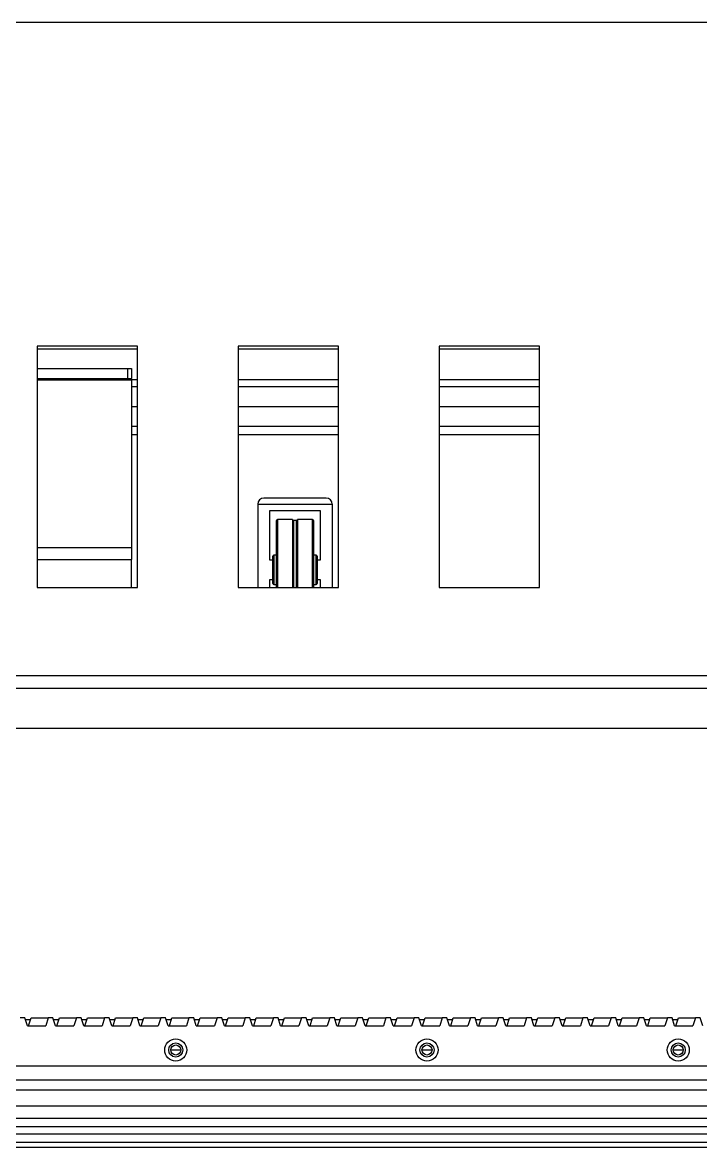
# Model space of a CAD drawing. Header units: millimetres. Extents: x 17243 to 30056, y 9468 to 18529.
# Drawn here: x 23196 to 23533, y 14462 to 15022 of the extents above; entities that cross this region are included whole.
import ezdxf

# ---------------------------------------------------------------- set-up
doc = ezdxf.new("R2010")
doc.units = ezdxf.units.MM
doc.layers.get('0').update_dxf_attribs({"lineweight": 18})

msp = doc.modelspace()

# ---------------------------------------------------------------- linework, layer by layer
at = {"color": 7, "linetype": 'Continuous', "lineweight": 25}
for p, q in [((25968.788, 15021.605), (21449.788, 15021.605)), ((23252.788, 14860.605), (23202.788, 14860.605)), ((23202.788, 14860.605), (23202.788, 14740.605)), ((23252.788, 14740.605), (23252.788, 14860.605)), ((23352.788, 14860.605), (23302.788, 14860.605)), ((23302.788, 14860.605), (23302.788, 14740.605)), ((23352.788, 14740.605), (23352.788, 14860.605)), ((23452.788, 14860.605), (23402.788, 14860.605)), ((23402.788, 14860.605), (23402.788, 14740.605)), ((23452.788, 14740.605), (23452.788, 14860.605)), ((23202.788, 14849.605), (23247.738, 14849.605)), ((23247.738, 14849.605), (23247.738, 14844.605)), ((23247.738, 14849.605), (23249.738, 14849.605)), ((23249.738, 14849.605), (23249.738, 14844.605)), ((23202.788, 14844.605), (23247.738, 14844.605)), ((23247.738, 14844.605), (23249.738, 14844.605)), ((23249.738, 14843.868), (23249.738, 14844.605)), ((23249.738, 14843.868), (23249.738, 14760.341)), ((23249.738, 14840.605), (23252.788, 14840.605)), ((23302.788, 14840.605), (23352.788, 14840.605)), ((23402.788, 14840.605), (23452.788, 14840.605)), ((23252.788, 14820.605), (23249.738, 14820.605)), ((23352.788, 14820.605), (23302.788, 14820.605)), ((23452.788, 14820.605), (23402.788, 14820.605)), ((23312.638, 14782.105), (23312.638, 14781.888)), ((23346.638, 14785.105), (23315.638, 14785.105)), ((23349.638, 14782.105), (23349.638, 14781.888)), ((23349.638, 14781.888), (23312.638, 14781.888)), ((23312.638, 14781.888), (23312.638, 14740.605)), ((23343.888, 14778.705), (23318.388, 14778.705)), ((23318.388, 14778.705), (23318.388, 14754.355)), ((23343.888, 14754.355), (23343.888, 14778.705)), ((23349.638, 14781.888), (23349.638, 14740.605)), ((23321.888, 14771.783), (23321.888, 14773.855)), ((23321.888, 14740.605), (23321.888, 14771.783)), ((23329.888, 14774.355), (23322.388, 14774.355)), ((23329.888, 14774.355), (23329.888, 14772.241)), ((23329.888, 14772.241), (23329.888, 14740.605)), ((23331.888, 14773.855), (23330.388, 14773.855)), ((23339.888, 14774.355), (23332.388, 14774.355)), ((23332.388, 14774.355), (23332.388, 14772.241)), ((23332.388, 14772.241), (23332.388, 14740.605)), ((23340.388, 14773.855), (23340.388, 14740.605)), ((23249.738, 14760.341), (23249.738, 14754.605)), ((23202.788, 14754.605), (23249.738, 14754.605)), ((23249.738, 14740.605), (23249.738, 14754.605)), ((23318.388, 14754.355), (23319.888, 14754.355)), ((23319.888, 14754.355), (23319.888, 14744.355)), ((23320.138, 14755.58), (23320.138, 14756.155)), ((23320.138, 14742.555), (23320.138, 14755.58)), ((23321.888, 14756.655), (23320.638, 14756.655)), ((23341.638, 14756.655), (23340.388, 14756.655)), ((23342.138, 14756.155), (23342.138, 14742.555)), ((23342.388, 14754.355), (23343.888, 14754.355)), ((23342.388, 14744.355), (23342.388, 14754.355)), ((23320.138, 14752.355), (23319.888, 14752.355)), ((23342.388, 14752.355), (23342.138, 14752.355)), ((23319.888, 14744.355), (23318.388, 14744.355)), ((23318.388, 14744.355), (23318.388, 14740.605)), ((23319.888, 14746.355), (23320.138, 14746.355)), ((23342.138, 14746.355), (23342.388, 14746.355)), ((23343.888, 14744.355), (23342.388, 14744.355)), ((23343.888, 14740.605), (23343.888, 14744.355)), ((23202.788, 14740.605), (23252.788, 14740.605)), ((23302.788, 14740.605), (23352.788, 14740.605)), ((23320.638, 14742.055), (23321.888, 14742.055)), ((23340.388, 14742.055), (23341.638, 14742.055)), ((23402.788, 14740.605), (23452.788, 14740.605)), ((22891.036, 14690.605), (24255.725, 14690.605)), ((23196.714, 14526.605), (23194.384, 14526.605)), ((23197.987, 14522.605), (23196.714, 14526.605)), ((23199.565, 14525.605), (23197.032, 14525.605)), ((23198.611, 14522.605), (23199.884, 14526.605)), ((23199.884, 14526.605), (23208.384, 14526.605)), ((23208.384, 14526.605), (23207.111, 14522.605)), ((23210.714, 14526.605), (23208.384, 14526.605)), ((23211.987, 14522.605), (23210.714, 14526.605)), ((23213.565, 14525.605), (23211.032, 14525.605)), ((23212.611, 14522.605), (23213.884, 14526.605)), ((23213.884, 14526.605), (23222.384, 14526.605)), ((23222.384, 14526.605), (23221.111, 14522.605)), ((23224.714, 14526.605), (23222.384, 14526.605)), ((23225.987, 14522.605), (23224.714, 14526.605)), ((23227.565, 14525.605), (23225.032, 14525.605)), ((23226.611, 14522.605), (23227.884, 14526.605)), ((23227.884, 14526.605), (23236.384, 14526.605)), ((23236.384, 14526.605), (23235.111, 14522.605)), ((23238.714, 14526.605), (23236.384, 14526.605)), ((23239.987, 14522.605), (23238.714, 14526.605)), ((23241.565, 14525.605), (23239.032, 14525.605)), ((23240.611, 14522.605), (23241.884, 14526.605)), ((23241.884, 14526.605), (23250.384, 14526.605)), ((23250.384, 14526.605), (23249.111, 14522.605)), ((23252.714, 14526.605), (23250.384, 14526.605)), ((23253.987, 14522.605), (23252.714, 14526.605)), ((23255.565, 14525.605), (23253.032, 14525.605)), ((23254.611, 14522.605), (23255.884, 14526.605)), ((23255.884, 14526.605), (23264.384, 14526.605)), ((23264.384, 14526.605), (23263.111, 14522.605)), ((23266.714, 14526.605), (23264.384, 14526.605)), ((23267.987, 14522.605), (23266.714, 14526.605)), ((23269.565, 14525.605), (23267.032, 14525.605)), ((23268.611, 14522.605), (23269.884, 14526.605)), ((23269.884, 14526.605), (23278.384, 14526.605)), ((23278.384, 14526.605), (23277.111, 14522.605)), ((23280.714, 14526.605), (23278.384, 14526.605)), ((23281.987, 14522.605), (23280.714, 14526.605)), ((23283.565, 14525.605), (23281.032, 14525.605)), ((23282.611, 14522.605), (23283.884, 14526.605)), ((23283.884, 14526.605), (23292.384, 14526.605)), ((23292.384, 14526.605), (23291.111, 14522.605)), ((23294.714, 14526.605), (23292.384, 14526.605)), ((23295.987, 14522.605), (23294.714, 14526.605)), ((23297.565, 14525.605), (23295.032, 14525.605)), ((23296.611, 14522.605), (23297.884, 14526.605)), ((23297.884, 14526.605), (23306.384, 14526.605)), ((23306.384, 14526.605), (23305.111, 14522.605)), ((23308.714, 14526.605), (23306.384, 14526.605)), ((23309.987, 14522.605), (23308.714, 14526.605)), ((23311.565, 14525.605), (23309.032, 14525.605)), ((23310.611, 14522.605), (23311.884, 14526.605)), ((23311.884, 14526.605), (23320.384, 14526.605)), ((23320.384, 14526.605), (23319.111, 14522.605)), ((23322.714, 14526.605), (23320.384, 14526.605)), ((23323.987, 14522.605), (23322.714, 14526.605)), ((23325.565, 14525.605), (23323.032, 14525.605)), ((23324.611, 14522.605), (23325.884, 14526.605)), ((23325.884, 14526.605), (23334.384, 14526.605)), ((23334.384, 14526.605), (23333.111, 14522.605)), ((23336.714, 14526.605), (23334.384, 14526.605)), ((23337.987, 14522.605), (23336.714, 14526.605)), ((23339.565, 14525.605), (23337.032, 14525.605)), ((23338.611, 14522.605), (23339.884, 14526.605)), ((23339.884, 14526.605), (23348.384, 14526.605)), ((23348.384, 14526.605), (23347.111, 14522.605)), ((23350.714, 14526.605), (23348.384, 14526.605)), ((23351.987, 14522.605), (23350.714, 14526.605)), ((23353.565, 14525.605), (23351.032, 14525.605)), ((23352.611, 14522.605), (23353.884, 14526.605)), ((23353.884, 14526.605), (23362.384, 14526.605)), ((23362.384, 14526.605), (23361.111, 14522.605)), ((23364.714, 14526.605), (23362.384, 14526.605)), ((23365.987, 14522.605), (23364.714, 14526.605)), ((23367.565, 14525.605), (23365.032, 14525.605)), ((23366.611, 14522.605), (23367.884, 14526.605)), ((23367.884, 14526.605), (23376.384, 14526.605)), ((23376.384, 14526.605), (23375.111, 14522.605)), ((23378.714, 14526.605), (23376.384, 14526.605)), ((23379.987, 14522.605), (23378.714, 14526.605)), ((23381.565, 14525.605), (23379.032, 14525.605)), ((23380.611, 14522.605), (23381.884, 14526.605)), ((23381.884, 14526.605), (23390.384, 14526.605)), ((23390.384, 14526.605), (23389.111, 14522.605)), ((23392.714, 14526.605), (23390.384, 14526.605)), ((23393.987, 14522.605), (23392.714, 14526.605)), ((23395.565, 14525.605), (23393.032, 14525.605)), ((23394.611, 14522.605), (23395.884, 14526.605)), ((23395.884, 14526.605), (23404.384, 14526.605)), ((23404.384, 14526.605), (23403.111, 14522.605)), ((23406.714, 14526.605), (23404.384, 14526.605)), ((23407.987, 14522.605), (23406.714, 14526.605)), ((23409.565, 14525.605), (23407.032, 14525.605)), ((23408.611, 14522.605), (23409.884, 14526.605)), ((23409.884, 14526.605), (23418.384, 14526.605)), ((23418.384, 14526.605), (23417.111, 14522.605)), ((23420.714, 14526.605), (23418.384, 14526.605)), ((23421.987, 14522.605), (23420.714, 14526.605)), ((23423.565, 14525.605), (23421.032, 14525.605)), ((23422.611, 14522.605), (23423.884, 14526.605)), ((23423.884, 14526.605), (23432.384, 14526.605)), ((23432.384, 14526.605), (23431.111, 14522.605)), ((23434.714, 14526.605), (23432.384, 14526.605)), ((23435.987, 14522.605), (23434.714, 14526.605)), ((23437.565, 14525.605), (23435.032, 14525.605)), ((23436.611, 14522.605), (23437.884, 14526.605)), ((23437.884, 14526.605), (23446.384, 14526.605)), ((23446.384, 14526.605), (23445.111, 14522.605)), ((23448.714, 14526.605), (23446.384, 14526.605)), ((23449.987, 14522.605), (23448.714, 14526.605)), ((23451.565, 14525.605), (23449.032, 14525.605)), ((23450.611, 14522.605), (23451.884, 14526.605)), ((23451.884, 14526.605), (23460.384, 14526.605)), ((23460.384, 14526.605), (23459.111, 14522.605)), ((23462.714, 14526.605), (23460.384, 14526.605)), ((23463.987, 14522.605), (23462.714, 14526.605)), ((23465.565, 14525.605), (23463.032, 14525.605)), ((23464.611, 14522.605), (23465.884, 14526.605)), ((23465.884, 14526.605), (23474.384, 14526.605)), ((23474.384, 14526.605), (23473.111, 14522.605)), ((23476.714, 14526.605), (23474.384, 14526.605)), ((23477.987, 14522.605), (23476.714, 14526.605)), ((23479.565, 14525.605), (23477.032, 14525.605)), ((23478.611, 14522.605), (23479.884, 14526.605)), ((23479.884, 14526.605), (23488.384, 14526.605)), ((23488.384, 14526.605), (23487.111, 14522.605)), ((23490.714, 14526.605), (23488.384, 14526.605)), ((23491.987, 14522.605), (23490.714, 14526.605)), ((23493.565, 14525.605), (23491.032, 14525.605)), ((23492.611, 14522.605), (23493.884, 14526.605)), ((23493.884, 14526.605), (23502.384, 14526.605)), ((23502.384, 14526.605), (23501.111, 14522.605)), ((23504.714, 14526.605), (23502.384, 14526.605)), ((23505.987, 14522.605), (23504.714, 14526.605)), ((23507.565, 14525.605), (23505.032, 14525.605)), ((23506.611, 14522.605), (23507.884, 14526.605)), ((23507.884, 14526.605), (23516.384, 14526.605)), ((23516.384, 14526.605), (23515.111, 14522.605)), ((23518.714, 14526.605), (23516.384, 14526.605)), ((23519.987, 14522.605), (23518.714, 14526.605)), ((23521.565, 14525.605), (23519.032, 14525.605)), ((23520.611, 14522.605), (23521.884, 14526.605)), ((23521.884, 14526.605), (23530.384, 14526.605)), ((23530.384, 14526.605), (23529.111, 14522.605)), ((23532.714, 14526.605), (23530.384, 14526.605)), ((23533.987, 14522.605), (23532.714, 14526.605)), ((23197.987, 14522.605), (23207.111, 14522.605)), ((23211.987, 14522.605), (23221.111, 14522.605)), ((23225.987, 14522.605), (23235.111, 14522.605)), ((23239.987, 14522.605), (23249.111, 14522.605)), ((23253.987, 14522.605), (23263.111, 14522.605)), ((23267.987, 14522.605), (23277.111, 14522.605)), ((23281.987, 14522.605), (23291.111, 14522.605)), ((23295.987, 14522.605), (23305.111, 14522.605)), ((23309.987, 14522.605), (23319.111, 14522.605)), ((23323.987, 14522.605), (23333.111, 14522.605)), ((23337.987, 14522.605), (23347.111, 14522.605)), ((23351.987, 14522.605), (23361.111, 14522.605)), ((23365.987, 14522.605), (23375.111, 14522.605)), ((23379.987, 14522.605), (23389.111, 14522.605)), ((23393.987, 14522.605), (23403.111, 14522.605)), ((23407.987, 14522.605), (23417.111, 14522.605)), ((23421.987, 14522.605), (23431.111, 14522.605)), ((23435.987, 14522.605), (23445.111, 14522.605)), ((23449.987, 14522.605), (23459.111, 14522.605)), ((23463.987, 14522.605), (23473.111, 14522.605)), ((23477.987, 14522.605), (23487.111, 14522.605)), ((23491.987, 14522.605), (23501.111, 14522.605)), ((23505.987, 14522.605), (23515.111, 14522.605)), ((23519.987, 14522.605), (23529.111, 14522.605)), ((23592.788, 14502.605), (22891.036, 14502.605)), ((24255.725, 14495.605), (22891.036, 14495.605)), ((24255.725, 14490.605), (22891.036, 14490.605)), ((24255.725, 14482.605), (22891.036, 14482.605)), ((24255.725, 14476.605), (22891.036, 14476.605)), ((24255.725, 14472.305), (22891.036, 14472.305)), ((24255.725, 14468.805), (22891.036, 14468.805)), ((24255.725, 14464.605), (22891.036, 14464.605)), ((24255.725, 14462.105), (22891.036, 14462.105))]:
    msp.add_line(p, q, dxfattribs=at)
at = {"color": 8, "linetype": 'Continuous', "lineweight": 25}
for p, q in [((23252.788, 14859.105), (23202.788, 14859.105)), ((23352.788, 14859.105), (23302.788, 14859.105)), ((23452.788, 14859.105), (23402.788, 14859.105)), ((23202.788, 14843.868), (23249.738, 14843.868)), ((23249.738, 14844.105), (23252.788, 14844.105)), ((23302.788, 14844.105), (23352.788, 14844.105)), ((23402.788, 14844.105), (23452.788, 14844.105)), ((23249.738, 14830.605), (23252.788, 14830.605)), ((23302.788, 14830.605), (23352.788, 14830.605)), ((23402.788, 14830.605), (23452.788, 14830.605)), ((23252.788, 14816.605), (23249.738, 14816.605)), ((23352.788, 14816.605), (23302.788, 14816.605)), ((23452.788, 14816.605), (23402.788, 14816.605)), ((23322.388, 14774.355), (23322.388, 14772.241)), ((23322.388, 14772.241), (23322.388, 14740.605)), ((23330.388, 14773.855), (23330.388, 14740.605)), ((23331.888, 14771.783), (23331.888, 14773.855)), ((23331.888, 14740.605), (23331.888, 14771.783)), ((23339.888, 14740.605), (23339.888, 14774.355)), ((23249.738, 14760.341), (23202.788, 14760.341)), ((23320.638, 14756.655), (23320.638, 14756.037)), ((23320.638, 14756.037), (23320.638, 14742.055)), ((23341.638, 14742.055), (23341.638, 14756.655)), ((23552.788, 14696.605), (22891.036, 14696.605)), ((22891.036, 14670.605), (24255.725, 14670.605)), ((23269.288, 14510.605), (23274.288, 14510.605)), ((23394.288, 14510.605), (23399.288, 14510.605)), ((23519.288, 14510.605), (23524.288, 14510.605))]:
    msp.add_line(p, q, dxfattribs=at)
at = {"color": 7, "linetype": 'Continuous', "lineweight": 25}
for centre, radius in [((23271.788, 14510.605), 5.5), ((23271.788, 14510.605), 3.5), ((23396.788, 14510.605), 5.5), ((23396.788, 14510.605), 3.5), ((23521.788, 14510.605), 5.5), ((23521.788, 14510.605), 3.5), ((23271.788, 14510.605), 2.5), ((23396.788, 14510.605), 2.5), ((23521.788, 14510.605), 2.5)]:
    msp.add_circle(centre, radius, dxfattribs=at)
for centre, radius, start, end in [((23315.638, 14782.105), 3, 90, 180), ((23346.638, 14782.105), 3, 0, 90), ((23322.388, 14773.855), 0.5, 90, 180), ((23330.388, 14774.355), 0.5, 180, 270), ((23331.888, 14774.355), 0.5, 270, 0), ((23339.888, 14773.855), 0.5, 0, 90), ((23320.638, 14756.155), 0.5, 90, 180), ((23341.638, 14756.155), 0.5, 0, 90), ((23320.638, 14742.555), 0.5, 180, 270), ((23341.638, 14742.555), 0.5, 270, 360)]:
    msp.add_arc(centre, radius, start, end, dxfattribs=at)

doc.saveas('drawing.dxf')
